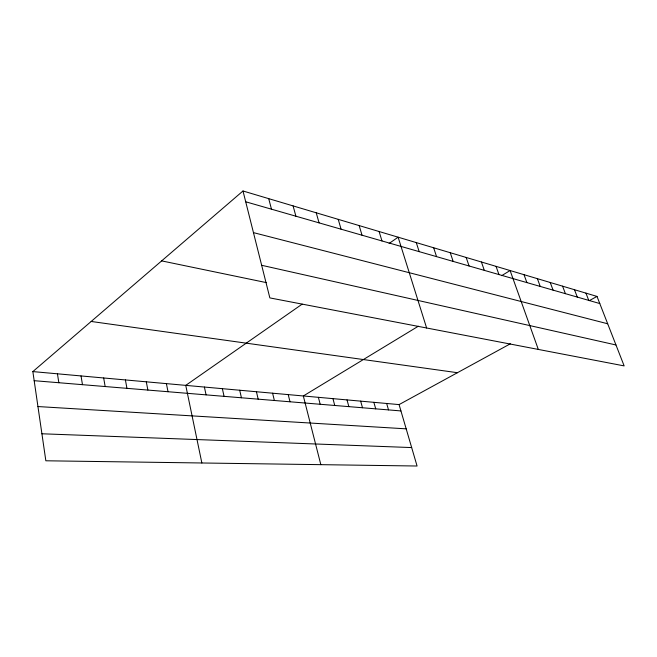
<?xml version="1.0" encoding="UTF-8"?>
<svg xmlns="http://www.w3.org/2000/svg" width="657" height="657" viewBox="0 0 657 657"><rect width="100%" height="100%" fill="white"/><g stroke="black" fill="none" stroke-linecap="round" stroke-linejoin="round"><path stroke-width="0.99" d="M32.85 371.591L399.078 404.597L417.072 466.018L45.85 460.787L32.85 371.591L242.991 190.982L596.999 296.422L624.15 365.9L269.855 297.908L242.991 190.982M302.163 304.142L185.75 385.372L201.863 462.988M389.125 243.46L398.117 237.185L426.623 327.991M418.353 326.2L303.329 395.974L320.83 464.663M501.693 275.644L510.103 270.536L538.321 349.434M399.078 404.597L510.382 343.767M589.247 300.66L596.999 296.422M41.908 433.776L411.668 447.573M37.942 406.552L406.182 428.84M34.172 380.69L400.934 410.929M91.175 321.462L457.436 372.708M161.663 260.886L266.586 282.658M261.658 265.288L615.97 344.966M253.454 232.619L607.684 323.77M245.71 201.781L599.792 303.55M585.945 293.129L588.746 300.38M574.481 289.712L577.298 297.087M562.581 286.173L565.414 293.671M550.221 282.485L553.071 290.123M537.377 278.658L540.235 286.436M524.015 274.683L526.889 282.6M496.051 266.356L498.95 274.569M481.417 261.995L484.316 270.364M466.166 257.454L469.073 265.986M450.25 252.715L453.166 261.412M433.645 247.763L436.552 256.632M416.275 242.597L419.182 251.647M379.097 231.519L381.988 240.955M359.157 225.581L362.032 235.214M338.224 219.348L341.082 229.194M386.669 403.48L388.517 409.902M373.866 402.33L375.714 408.851M316.231 212.794L319.064 222.871M360.66 401.14L362.492 407.759M347.019 399.908L348.851 406.634M293.096 205.904L295.896 216.21M332.935 398.635L334.758 405.476M268.713 198.644L271.472 209.189M318.382 397.329L320.189 404.269M288.226 394.611L290.008 401.78M272.598 393.198L274.371 400.491M256.435 391.744L258.185 399.16M239.698 390.233L241.431 397.781M222.362 388.673L224.07 396.343M204.393 387.055L206.076 394.865M166.402 383.631L168.02 391.728M146.297 381.816L147.882 390.061M125.405 379.935L126.941 388.336M103.666 377.972L105.161 386.546M81.033 375.935L82.478 384.673M57.446 373.808L58.834 382.719"/></g></svg>
